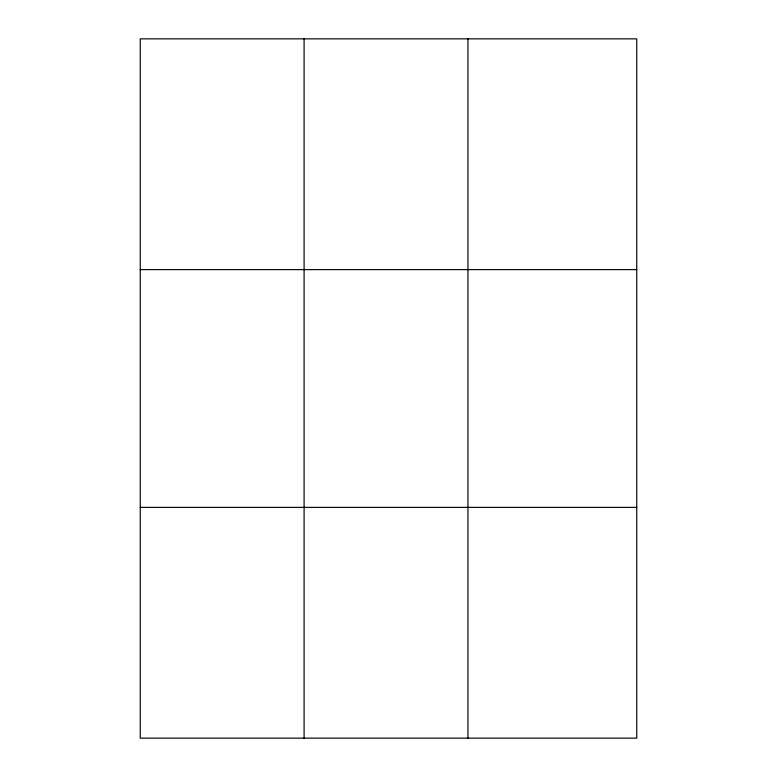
<?xml version="1.0" encoding="UTF-8"?>
<svg xmlns="http://www.w3.org/2000/svg" width="777" height="777" viewBox="0 0 777 777"><rect width="100%" height="100%" fill="white"/><g stroke="black" fill="none" stroke-linecap="round" stroke-linejoin="round"><path stroke-width="1.17" d="M304.098 738.15L304.098 38.85M467.939 738.15L467.939 38.85M636.742 507.381L636.742 738.15L140.258 738.15L140.258 38.85L636.742 38.85L636.742 507.381L140.258 507.381M140.258 269.619L636.742 269.619"/></g></svg>
